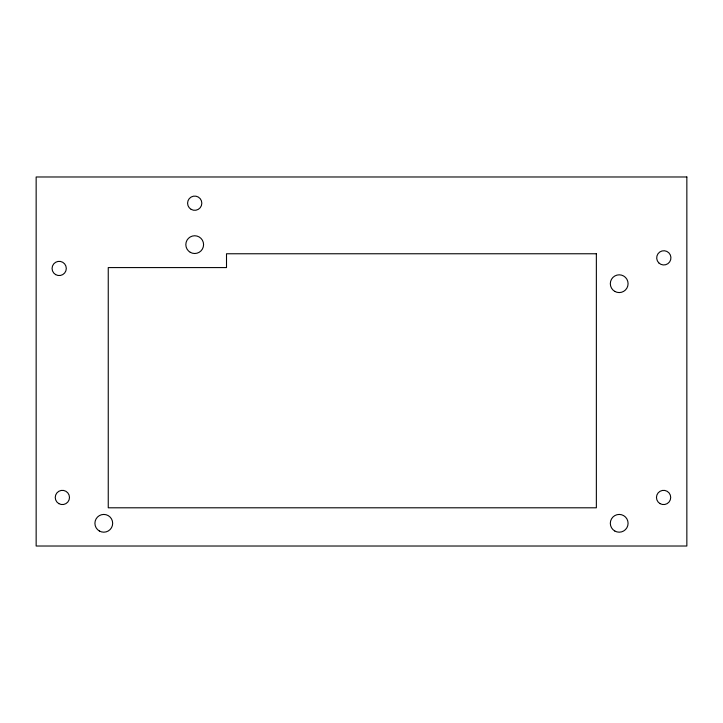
<?xml version="1.0" encoding="UTF-8"?>
<svg xmlns="http://www.w3.org/2000/svg" width="723" height="723" viewBox="0 0 723 723"><rect width="100%" height="100%" fill="white"/><g stroke="black" fill="none" stroke-linecap="round" stroke-linejoin="round"><path stroke-width="1.08" d="M686.85 176.981L36.15 176.981L36.15 546.019L686.85 546.019L686.85 176.981M596.358 253.764L226.507 253.764L226.507 267.582L108.251 267.582L108.251 507.799L596.358 507.799L596.358 253.764M190.266 252.318A8.875 8.875 0 0 0 203.579 244.627A8.875 8.875 0 0 0 190.266 236.945A8.875 8.875 0 0 0 190.266 252.318M658.78 262.883A7.113 7.113 0 0 0 670.691 259.693A7.113 7.113 0 0 0 661.97 250.98A7.113 7.113 0 0 0 658.78 262.883M55.626 274.613A7.113 7.113 0 0 0 66.299 268.45A7.113 7.113 0 0 0 55.626 262.286A7.113 7.113 0 0 0 55.626 274.613M191.143 209.363A7.113 7.113 0 0 0 201.825 203.199A7.113 7.113 0 0 0 191.143 197.036A7.113 7.113 0 0 0 191.143 209.363M58.807 503.624A7.113 7.113 0 0 0 69.489 497.46A7.113 7.113 0 0 0 58.807 491.297A7.113 7.113 0 0 0 58.807 503.624M660.027 503.624A7.113 7.113 0 0 0 670.709 497.46A7.113 7.113 0 0 0 660.027 491.297A7.113 7.113 0 0 0 660.027 503.624M99.358 530.998A8.875 8.875 0 0 0 112.671 523.307A8.875 8.875 0 0 0 99.358 515.616A8.875 8.875 0 0 0 99.358 530.998M614.767 530.998A8.875 8.875 0 0 0 628.079 523.307A8.875 8.875 0 0 0 614.767 515.616A8.875 8.875 0 0 0 614.767 530.998M614.767 291.387A8.875 8.875 0 0 0 628.079 283.696A8.875 8.875 0 0 0 614.767 276.005A8.875 8.875 0 0 0 614.767 291.387"/></g></svg>
